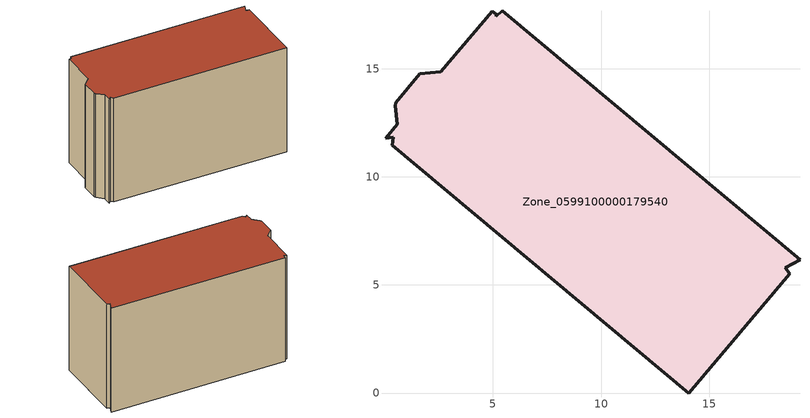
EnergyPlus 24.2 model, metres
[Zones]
Zone_0599100000179540
 floor ground (C_G): 4.97,17.67 5.15,17.52 5.16,17.43 5.42,17.67 19.2,6.16 18.52,5.8 18.73,5.52 14.05,0 0.35,11.46 0.38,11.82 0.03,11.79 0.57,12.44 0.48,13.29 0.49,13.44 1.62,14.77 2.58,14.85 z0
 wall outside (C_F): 2.58,14.85 1.62,14.77 0.49,13.44 0.48,13.29 0.57,12.44 0.03,11.79 0.38,11.82 0.35,11.46 14.05,0 18.73,5.52 18.52,5.8 19.2,6.16 5.42,17.67 5.16,17.43 5.15,17.52 4.97,17.67 2.58,14.85 z0:11.16
 roof outside (C_R): 5.15,17.52 4.97,17.67 2.58,14.85 1.62,14.77 0.49,13.44 0.48,13.29 0.57,12.44 0.03,11.79 0.38,11.82 0.35,11.46 14.05,0 18.73,5.52 18.52,5.8 19.2,6.16 5.42,17.67 5.16,17.43 z11.16
[BUILDING]
Pand.0599100000179540: North Axis=0; Terrain=City; Loads Convergence Tolerance Value=0.04; Temperature Convergence Tolerance Value=0.4; Solar Distribution=FullExterior; Maximum Number of Warmup Days=25; Minimum Number of Warmup Days=1
[Site:Location]
Rotterdam.The.Hague.AP_ZH_NLD Design_Conditions: Latitude=51.96; Longitude=4.45; Time Zone=1; Elevation=-4.5
[SITE:GROUNDTEMPERATURE:BUILDINGSURFACE]
18, 18, 18, 18, 18, 18, 18, 18, 18, 18, 18, 18
[MATERIAL] Thermal Absorptance=0.9; Solar Absorptance=0.7; Visible Absorptance=0.7
Name | Roughness | Thickness | Conductivity | Density | Specific Heat
G.D.1965 | MediumSmooth | 0.15 | 1 | 540 | 1210
F.D.1965 | Rough | 0.3 | 0.857143 | 1920 | 840
R.D.1965 | MediumRough | 0.2 | 0.08 | 1500 | 1000
[CONSTRUCTION]
C_G: G.D.1965
C_F: F.D.1965
C_R: R.D.1965
[ZONE]
Zone_0599100000179540: Type=1; Multiplier=1; Ceiling Height=Autocalculate; Volume=Autocalculate; Floor Area=autocalculate; Part of Total Floor Area=Yes
[ZONEINFILTRATION:DESIGNFLOWRATE]
Infil_Zone_0599100000179540: Zone or ZoneList or Space or SpaceList=Zone_0599100000179540; Schedule=AlwaysOn; Design Flow Rate Calculation Method=Flow/Area; Flow Rate per Floor Area=0.0042; Constant Term Coefficient=1; Temperature Term Coefficient=0; Velocity Term Coefficient=0; Velocity Squared Term Coefficient=0
[HVACTEMPLATE:ZONE:IDEALLOADSAIRSYSTEM]
Zone_0599100000179540: Maximum Heating Supply Air Temperature=50; Minimum Cooling Supply Air Temperature=13; Maximum Heating Supply Air Humidity Ratio=0.0156; Minimum Cooling Supply Air Humidity Ratio=0.0077; Heating Limit=NoLimit; Cooling Limit=NoLimit; Dehumidification Control Type=ConstantSensibleHeatRatio; Cooling Sensible Heat Ratio=0.7; Dehumidification Setpoint=60; Humidification Control Type=None; Humidification Setpoint=30; Outdoor Air Method=None; Outdoor Air Flow Rate per Person=0.00944; Outdoor Air Flow Rate per Zone Floor Area=0; Outdoor Air Flow Rate per Zone=0; Demand Controlled Ventilation Type=None; Outdoor Air Economizer Type=NoEconomizer; Heat Recovery Type=None; Sensible Heat Recovery Effectiveness=0.7; Latent Heat Recovery Effectiveness=0.65
[ZONECONTROL:THERMOSTAT]
ThermostatControl_Zone_0599100000179540: Zone or ZoneList=Zone_0599100000179540; Control Type Schedule=DualSetpointControlType; Control 1=Thermostat_Zone_0599100000179540; Temperature Difference Between Cutout And Setpoint=0
[THERMOSTATSETPOINT:DUALSETPOINT]
Thermostat_Zone_0599100000179540: Heating Setpoint Temperature Schedule=HeatingSetpoint_Zone_0599100000179540; Cooling Setpoint Temperature Schedule=CoolingSetpoint_Zone_0599100000179540
[SCHEDULE:COMPACT]
HeatingSetpoint_Zone_0599100000179540: Through: 12/31, For: AllDays, Until: 24:00, 21
CoolingSetpoint_Zone_0599100000179540: Through: 12/31, For: AllDays, Until: 24:00, 24
DualSetpointControlType: Through: 12/31, For: AllDays, Until: 24:00, 4
AlwaysOn: Through: 12/31, For: AllDays, Until: 24:00, 1
